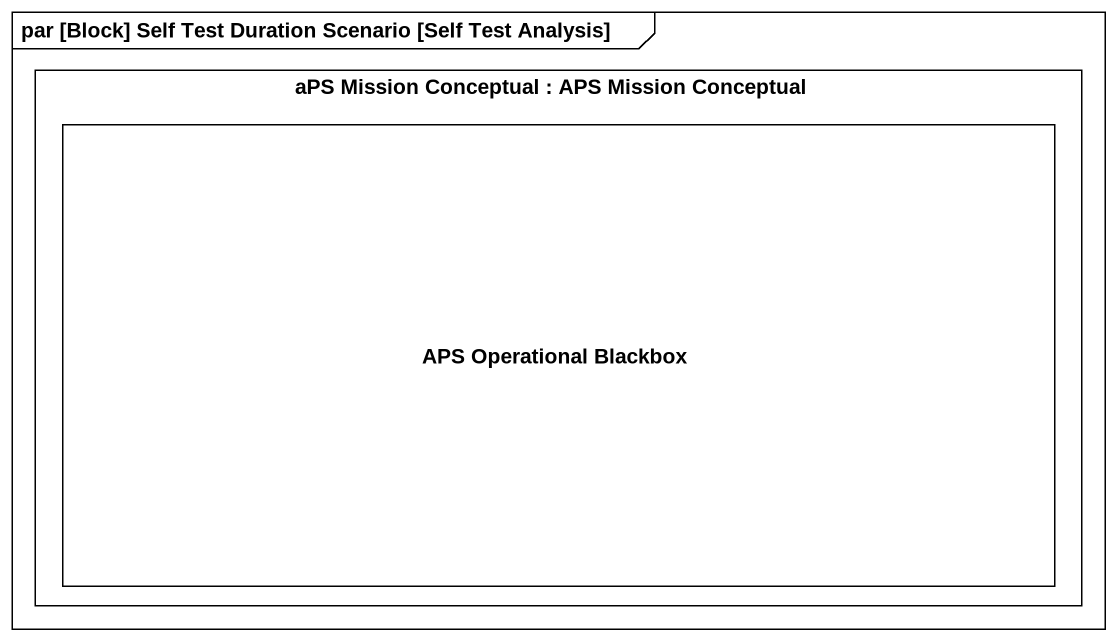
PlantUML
@startuml
mainframe par [Block] Self Test Duration Scenario [Self Test Analysis]
rectangle "aPS Mission Conceptual : APS Mission Conceptual" as aPS_Mission_Conceptual {
  rectangle "APS Operational Blackbox" as APS_Operational_Blackbox
}
@enduml
